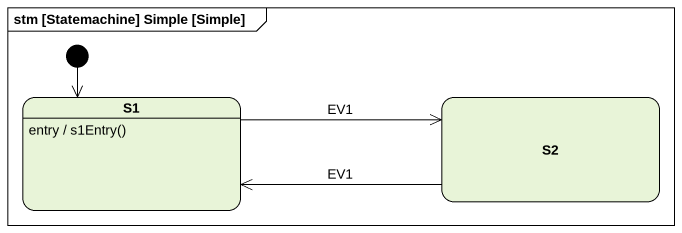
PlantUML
@startuml
mainframe stm [Statemachine] Simple [Simple]
hide empty description
state S1
S1 : entry / s1Entry()
state S2
[*] --> S1
S1 -right-> S2 : EV1
S2 -left-> S1 : EV1
@enduml
